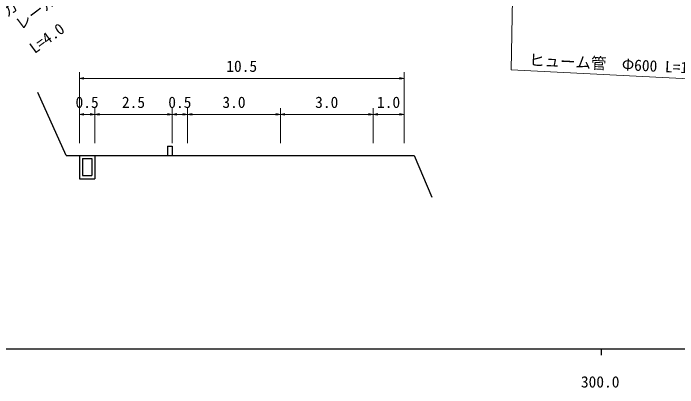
# Model space of a CAD drawing. Units: millimetres at full size, sheet at 1:1000, with parts at other scales. Extents: x 40000 to 680000, y 20000 to 380000.
# Drawn here: x 272945 to 380382, y 198715 to 259285 of the extents above; entities that cross this region are included whole.
import ezdxf
from ezdxf.enums import TextEntityAlignment as Align

# ---------------------------------------------------------------- set-up
doc = ezdxf.new("R2010")
doc.units = ezdxf.units.MM
doc.header["$LTSCALE"] = 1000
for name, color, linetype, lineweight in [('M-BGD', 7, 'Continuous', 25), ('M-STR-HTXT', 7, 'Continuous', 13), ('M-TTL-BAND', 7, 'Continuous', 25)]:
    doc.layers.add(name, color=color, linetype=linetype, lineweight=lineweight)
doc.styles.add('ＭＳ ゴシック', font='')
doc.styles.get('ＭＳ ゴシック').set_extended_font_data('MS Gothic')

# ---------------------------------------------------------------- blocks, each defined once
blk = doc.blocks.new('open_arrow')
at = {"color": 0, "linetype": 'Continuous', "lineweight": -2}
blk.add_lwpolyline([(7.5, 1.25), (0, 0), (7.5, -1.25)], dxfattribs=at)

msp = doc.modelspace()

# ---------------------------------------------------------------- linework, layer by layer
at = {"layer": 'M-BGD'}
for p, q in [((281489, 236281), (276890, 246450)), ((297879, 237781), (298629, 237781)), ((297879, 237781), (297879, 236281)), ((298629, 237781), (298629, 236281)), ((283629, 236281), (283629, 232531)), ((284129, 235781), (284129, 233031)), ((284129, 235781), (285629, 235781)), ((285629, 235781), (285629, 233031)), ((286129, 236281), (286129, 232531)), ((337758, 236281), (340619, 229532)), ((283629, 232531), (286129, 232531)), ((284129, 233031), (285629, 233031))]:
    msp.add_line(p, q, dxfattribs=at)
msp.add_lwpolyline([(281489, 236281), (283629, 236281), (286129, 236281), (298629, 236281), (301129, 236281), (316129, 236281), (331129, 236281), (336129, 236281), (337758, 236281)], dxfattribs=at)
at = {"layer": 'M-STR-HTXT'}
for p, q in [((283629, 238281), (283629, 249761)), ((336129, 238281), (336129, 249761)), ((336129, 248761), (283629, 248761)), ((286129, 238281), (286129, 243924)), ((298629, 238281), (298629, 243924)), ((301129, 238281), (301129, 243924)), ((316129, 238281), (316129, 243924)), ((331129, 238281), (331129, 243924)), ((286129, 242924), (283629, 242924)), ((298629, 242924), (286129, 242924)), ((301129, 242924), (298629, 242924)), ((316129, 242924), (301129, 242924)), ((331129, 242924), (316129, 242924)), ((336129, 242924), (331129, 242924))]:
    msp.add_line(p, q, dxfattribs=at)
msp.add_lwpolyline([(390722, 248223), (353459, 250155), (354145, 287518)], dxfattribs=at)
at = {"layer": 'M-TTL-BAND'}
for p, q in [((40000, 205000), (579000, 205000)), ((368000, 205000), (368000, 204000))]:
    msp.add_line(p, q, dxfattribs=at)

# ---------------------------------------------------------------- block references
at = {"layer": 'M-STR-HTXT', "xscale": 100, "yscale": 100}
for p in [(283629, 248761), (283629, 242924), (286129, 242924), (298629, 242924), (301129, 242924), (316129, 242924), (331129, 242924)]:
    msp.add_blockref('open_arrow', p, dxfattribs=at)
at = {"layer": 'M-STR-HTXT', "xscale": 100, "yscale": 100, "rotation": 180}
for p in [(336129, 248761), (286129, 242924), (298629, 242924), (301129, 242924), (316129, 242924), (331129, 242924), (336129, 242924)]:
    msp.add_blockref('open_arrow', p, dxfattribs=at)

# ---------------------------------------------------------------- texts
at = {"layer": 'M-STR-HTXT', "style": 'ＭＳ ゴシック'}
for s, rotation, p in [('ガード', 37.015, (272277, 258153)), ('レール', 37.015, (274482, 256054)), ('L=4.0', 36.216, (276730, 252233)), ('ヒューム管\u3000Φ600 L=12.5', 357.153, (356295, 250303))]:
    msp.add_text(s, height=1833, rotation=rotation, dxfattribs=at).set_placement(p, align=Align.BOTTOM_LEFT)
for s, p in [('10.5', (309879, 249261)), ('0.5', (284879, 243424)), ('2.5', (292379, 243424)), ('0.5', (299879, 243424)), ('3.0', (308629, 243424)), ('3.0', (323629, 243424)), ('1.0', (333629, 243424))]:
    msp.add_text(s, height=1833, dxfattribs=at).set_placement(p, align=Align.BOTTOM_CENTER)
at = {"layer": 'M-TTL-BAND', "style": 'ＭＳ ゴシック'}
msp.add_text('300.0', height=1833, dxfattribs=at).set_placement((367844, 198195), align=Align.BOTTOM_CENTER)

doc.saveas('drawing.dxf')
